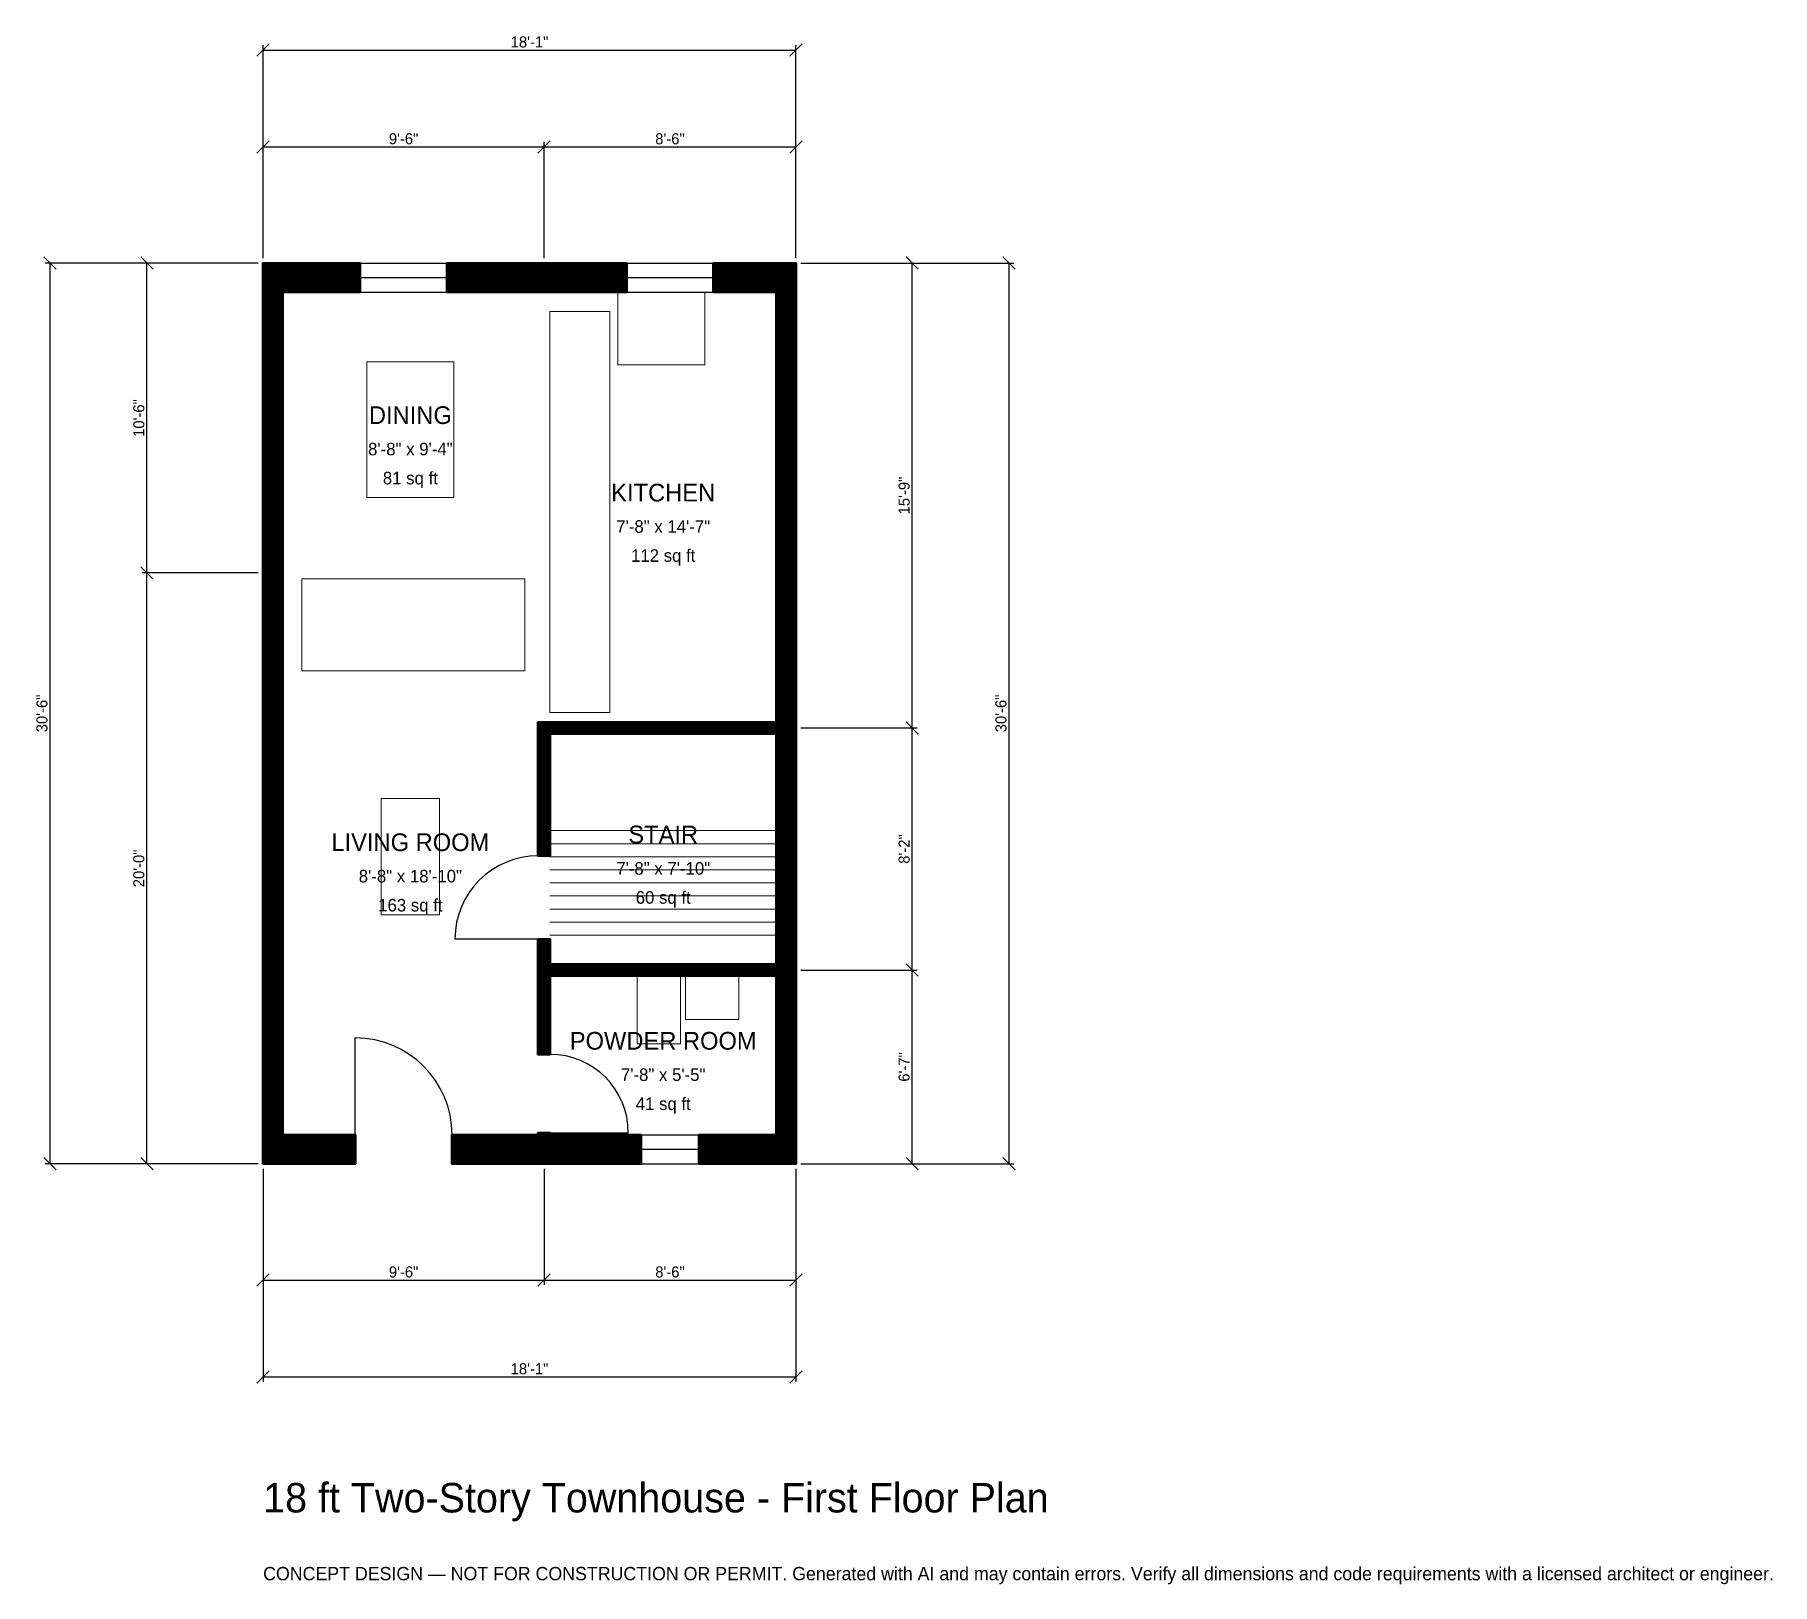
# Model space of a CAD drawing. Header units: inches. Extents: x -93 to 613, y -171 to 459.
import ezdxf
from ezdxf.enums import TextEntityAlignment as Align

# ---------------------------------------------------------------- set-up
doc = ezdxf.new("R2010")
doc.units = ezdxf.units.IN
doc.header["$MEASUREMENT"] = 0
for name, color, linetype, lineweight in [('A-ANNO-DIMS', 1, 'Continuous', 13), ('A-ANNO-TEXT', 7, 'Continuous', 18), ('A-AREA-IDEN', 7, 'Continuous', 18), ('A-DOOR', 2, 'Continuous', 25), ('A-FLOR-FIXT', 9, 'Continuous', 13), ('A-FLOR-STRS', 3, 'Continuous', 18), ('A-FURN', 9, 'Continuous', 13), ('A-GLAZ', 4, 'Continuous', 25), ('A-WALL', 7, 'Continuous', 50), ('A-WALL-PATT', 8, 'Continuous', 13)]:
    doc.layers.add(name, color=color, linetype=linetype, lineweight=lineweight)
doc.dimstyles.new('PLAN', dxfattribs={"dimtxt": 4.5, "dimasz": 3, "dimexe": 2, "dimexo": 2, "dimgap": 1, "dimtad": 1, "dimdec": 0, "dimlunit": 4, "dimtsz": 2.5, "dimcen": 2.5, "dimclrd": 1, "dimclre": 1, "dimazin": 3, "dimtfac": 1, "dimtmove": 0, "dimatfit": 3})

msp = doc.modelspace()

# ---------------------------------------------------------------- hatches: boundary and pattern name
at = {"layer": 'A-WALL-PATT'}
h = msp.add_hatch(dxfattribs=at)
h.set_pattern_fill('ANSI31', color=8, scale=0.8)
h.paths.add_polyline_path([(111.811, 0), (111.811, 0), (108.2677, 0), (76.7717, 0), (76.7717, 11.811), (108.2677, 11.811), (111.811, 11.811), (111.811, 12.5984), (116.5354, 12.5984), (116.5354, 11.811), (120.0787, 11.811), (153.5433, 11.811), (153.5433, 0), (120.0787, 0), (116.5354, 0), (116.5354, 0), (111.811, 0)])
h.paths.add_polyline_path([(7.874, 0), (7.874, 0), (0, 0), (0, 0), (0, 0), (0, 0), (0, 11.811), (0, 11.811), (0, 236.2205), (0, 244.0945), (0, 354.3307), (0, 354.3307), (0, 366.1417), (0, 366.1417), (0, 366.1418), (7.874, 366.1418), (7.874, 366.1417), (39.3701, 366.1417), (39.3701, 354.3307), (7.874, 354.3307), (7.874, 244.0945), (7.874, 236.2205), (7.874, 11.811), (37.4016, 11.811), (37.4016, 0), (7.874, 0)])
h.paths.add_polyline_path([(108.2677, 366.1417), (120.0787, 366.1417), (147.6378, 366.1417), (147.6378, 354.3307), (120.0787, 354.3307), (108.2677, 354.3307), (74.8031, 354.3307), (74.8031, 366.1417), (108.2677, 366.1417)])
h.paths.add_polyline_path([(208.6614, 366.1417), (208.6614, 366.1418), (216.5354, 366.1418), (216.5354, 366.1417), (216.5355, 366.1417), (216.5355, 354.3307), (216.5354, 354.3307), (216.5354, 181.1024), (216.5354, 179.5276), (216.5355, 179.5276), (216.5355, 174.8031), (216.5354, 174.8031), (216.5354, 173.2283), (216.5354, 82.6772), (216.5354, 81.1024), (216.5355, 81.1024), (216.5355, 76.378), (216.5354, 76.378), (216.5354, 74.8031), (216.5354, 11.811), (216.5355, 11.811), (216.5355, 0), (216.5355, 0), (216.5354, 0), (216.5354, 0), (208.6614, 0), (208.6614, 0), (177.1654, 0), (177.1654, 11.811), (208.6614, 11.811), (208.6614, 74.8031), (208.6614, 76.378), (116.5354, 76.378), (116.5354, 44.4882), (111.811, 44.4882), (111.811, 76.378), (111.811, 81.1024), (111.811, 91.3386), (116.5354, 91.3386), (116.5354, 81.1024), (208.6614, 81.1024), (208.6614, 82.6772), (208.6614, 173.2283), (208.6614, 174.8031), (116.5354, 174.8031), (116.5354, 125.1969), (111.811, 125.1969), (111.811, 174.8031), (111.811, 179.5276), (116.5354, 179.5276), (208.6614, 179.5276), (208.6614, 181.1024), (208.6614, 354.3307), (183.0709, 354.3307), (183.0709, 366.1417), (208.6614, 366.1417)])

# ---------------------------------------------------------------- linework, layer by layer
at = {"layer": 'A-DOOR'}
for p, q in [((111.811, 91.3386), (77.9528, 91.3386)), ((37.4016, 11.811), (37.4016, 51.1811)), ((116.5354, 12.5984), (148.4252, 12.5984))]:
    msp.add_line(p, q, dxfattribs=at)
for centre, radius, start, end in [((111.811, 91.3386), 33.8583, 90, 180), ((37.4016, 11.811), 39.3701, 0, 90), ((116.5354, 12.5984), 31.8898, 0, 90)]:
    msp.add_arc(centre, radius, start, end, dxfattribs=at)
at = {"layer": 'A-FLOR-FIXT'}
for points in [[(116.5354, 183.4646), (140.9449, 183.4646), (140.9449, 346.4567), (116.5354, 346.4567)], [(151.9685, 48.8189), (169.685, 48.8189), (169.685, 76.378), (151.9685, 76.378)], [(171.6535, 58.6614), (193.3071, 58.6614), (193.3071, 76.378), (171.6535, 76.378)]]:
    msp.add_lwpolyline(points, close=True, dxfattribs=at)
at = {"layer": 'A-FLOR-STRS'}
for p, q in [((116.5354, 135.4331), (208.6614, 135.4331)), ((116.5354, 130.1181), (208.6614, 130.1181)), ((116.5354, 124.8031), (208.6614, 124.8031)), ((116.5354, 119.4882), (208.6614, 119.4882)), ((116.5354, 114.1732), (208.6614, 114.1732)), ((116.5354, 108.8583), (208.6614, 108.8583)), ((116.5354, 103.5433), (208.6614, 103.5433)), ((116.5354, 98.2283), (208.6614, 98.2283)), ((116.5354, 92.9134), (208.6614, 92.9134))]:
    msp.add_line(p, q, dxfattribs=at)
at = {"layer": 'A-FURN'}
for points in [[(144.0945, 324.8031), (179.5276, 324.8031), (179.5276, 354.3307), (144.0945, 354.3307)], [(42.126, 270.8661), (77.5591, 270.8661), (77.5591, 325.9843), (42.126, 325.9843)], [(15.748, 200.3937), (106.2992, 200.3937), (106.2992, 237.7953), (15.748, 237.7953)], [(48.0315, 101.1811), (71.6535, 101.1811), (71.6535, 148.4252), (48.0315, 148.4252)]]:
    msp.add_lwpolyline(points, close=True, dxfattribs=at)
at = {"layer": 'A-GLAZ'}
for p, q in [((39.3701, 366.1417), (74.8031, 366.1417)), ((39.3701, 360.2362), (74.8031, 360.2362)), ((147.6378, 366.1417), (183.0709, 366.1417)), ((147.6378, 360.2362), (183.0709, 360.2362)), ((39.3701, 354.3307), (74.8031, 354.3307)), ((147.6378, 354.3307), (183.0709, 354.3307)), ((153.5433, 11.811), (177.1654, 11.811)), ((153.5433, 5.9055), (177.1654, 5.9055)), ((153.5433, 0), (177.1654, 0))]:
    msp.add_line(p, q, dxfattribs=at)
at = {"layer": 'A-WALL'}
for points in [[(7.874, 0), (7.874, 0), (0, 0), (0, 0), (0, 0), (0, 0), (0, 11.811), (0, 11.811), (0, 236.2205), (0, 244.0945), (0, 354.3307), (0, 354.3307), (0, 366.1417), (0, 366.1417), (0, 366.1418), (7.874, 366.1418), (7.874, 366.1417), (39.3701, 366.1417), (39.3701, 354.3307), (7.874, 354.3307), (7.874, 244.0945), (7.874, 236.2205), (7.874, 11.811), (37.4016, 11.811), (37.4016, 0), (7.874, 0)], [(108.2677, 366.1417), (120.0787, 366.1417), (147.6378, 366.1417), (147.6378, 354.3307), (120.0787, 354.3307), (108.2677, 354.3307), (74.8031, 354.3307), (74.8031, 366.1417), (108.2677, 366.1417)], [(208.6614, 366.1417), (208.6614, 366.1418), (216.5354, 366.1418), (216.5354, 366.1417), (216.5355, 366.1417), (216.5355, 354.3307), (216.5354, 354.3307), (216.5354, 181.1024), (216.5354, 179.5276), (216.5355, 179.5276), (216.5355, 174.8031), (216.5354, 174.8031), (216.5354, 173.2283), (216.5354, 82.6772), (216.5354, 81.1024), (216.5355, 81.1024), (216.5355, 76.378), (216.5354, 76.378), (216.5354, 74.8031), (216.5354, 11.811), (216.5355, 11.811), (216.5355, 0), (216.5355, 0), (216.5354, 0), (216.5354, 0), (208.6614, 0), (208.6614, 0), (177.1654, 0), (177.1654, 11.811), (208.6614, 11.811), (208.6614, 74.8031), (208.6614, 76.378), (116.5354, 76.378), (116.5354, 44.4882), (111.811, 44.4882), (111.811, 76.378), (111.811, 81.1024), (111.811, 91.3386), (116.5354, 91.3386), (116.5354, 81.1024), (208.6614, 81.1024), (208.6614, 82.6772), (208.6614, 173.2283), (208.6614, 174.8031), (116.5354, 174.8031), (116.5354, 125.1969), (111.811, 125.1969), (111.811, 174.8031), (111.811, 179.5276), (116.5354, 179.5276), (208.6614, 179.5276), (208.6614, 181.1024), (208.6614, 354.3307), (183.0709, 354.3307), (183.0709, 366.1417), (208.6614, 366.1417)], [(111.811, 0), (111.811, 0), (108.2677, 0), (76.7717, 0), (76.7717, 11.811), (108.2677, 11.811), (111.811, 11.811), (111.811, 12.5984), (116.5354, 12.5984), (116.5354, 11.811), (120.0787, 11.811), (153.5433, 11.811), (153.5433, 0), (120.0787, 0), (116.5354, 0), (116.5354, 0), (111.811, 0)]]:
    msp.add_lwpolyline(points, close=True, dxfattribs=at)

# ---------------------------------------------------------------- texts
at = {"layer": 'A-ANNO-TEXT'}
for s, height, p in [('18 ft Two-Story Townhouse - First Floor Plan', 12, (0, -141.7323)), ('CONCEPT DESIGN — NOT FOR CONSTRUCTION OR PERMIT. Generated with AI and may contain errors. Verify all dimensions and code requirements with a licensed architect or engineer.', 5.4, (0, -169.2913))]:
    msp.add_text(s, height=height, dxfattribs=at).set_placement(p)
at = {"layer": 'A-AREA-IDEN'}
for s, height, p in [('DINING', 7.2, (59.8425, 304.3307)), ('8\'-8" x 9\'-4"', 5.1, (59.8425, 290.5512)), ('81 sq ft', 5.1, (59.8425, 278.7402)), ('KITCHEN', 7.2, (162.5984, 272.8346)), ('7\'-8" x 14\'-7"', 5.1, (162.5984, 259.0551)), ('112 sq ft', 5.1, (162.5984, 247.2441)), ('LIVING ROOM', 7.2, (59.8425, 130.7087)), ('STAIR', 7.2, (162.5984, 133.8583)), ('7\'-8" x 7\'-10"', 5.1, (162.5984, 120.0787)), ('8\'-8" x 18\'-10"', 5.1, (59.8425, 116.9291)), ('163 sq ft', 5.1, (59.8425, 105.1181)), ('60 sq ft', 5.1, (162.5984, 108.2677)), ('POWDER ROOM', 7.2, (162.5984, 50)), ('7\'-8" x 5\'-5"', 5.1, (162.5984, 36.2205)), ('41 sq ft', 5.1, (162.5984, 24.4094))]:
    msp.add_text(s, height=height, dxfattribs=at).set_placement(p, align=Align.MIDDLE_CENTER)

# ---------------------------------------------------------------- dimensions: what is measured, and where the dimension line sits
at = {"layer": 'A-ANNO-DIMS'}
for base, p1, p2, text in [((0, 452.7559), (0, 366.1417), (216.5354, 366.1417), '18\'-1"'), ((0, 413.3858), (0, 366.1417), (114.1732, 366.1417), '9\'-6"'), ((114.1732, 413.3858), (114.1732, 366.1417), (216.5354, 366.1417), '8\'-6"'), ((0, -47.2441), (0, 0), (114.1732, 0), '9\'-6"'), ((0, -86.6142), (0, 0), (216.5354, 0), '18\'-1"'), ((114.1732, -47.2441), (114.1732, 0), (216.5354, 0), '8\'-6"')]:
    msp.add_linear_dim(base=base, p1=p1, p2=p2, text=text, dimstyle='PLAN', dxfattribs=at).render()
for base, p1, p2, text in [((-86.6142, 0), (0, 0), (0, 366.1417), '30\'-6"'), ((-47.2441, 240.1575), (0, 240.1575), (0, 366.1417), '10\'-6"'), ((263.7795, 177.1654), (216.5354, 177.1654), (216.5354, 366.1417), '15\'-9"'), ((303.1496, 0), (216.5354, 0), (216.5354, 366.1417), '30\'-6"'), ((-47.2441, 0), (0, 0), (0, 240.1575), '20\'-0"'), ((263.7795, 78.7402), (216.5354, 78.7402), (216.5354, 177.1654), '8\'-2"'), ((263.7795, 0), (216.5354, 0), (216.5354, 78.7402), '6\'-7"')]:
    msp.add_linear_dim(base=base, p1=p1, p2=p2, angle=90, text=text, dimstyle='PLAN', dxfattribs=at).render()

doc.saveas('drawing.dxf')
